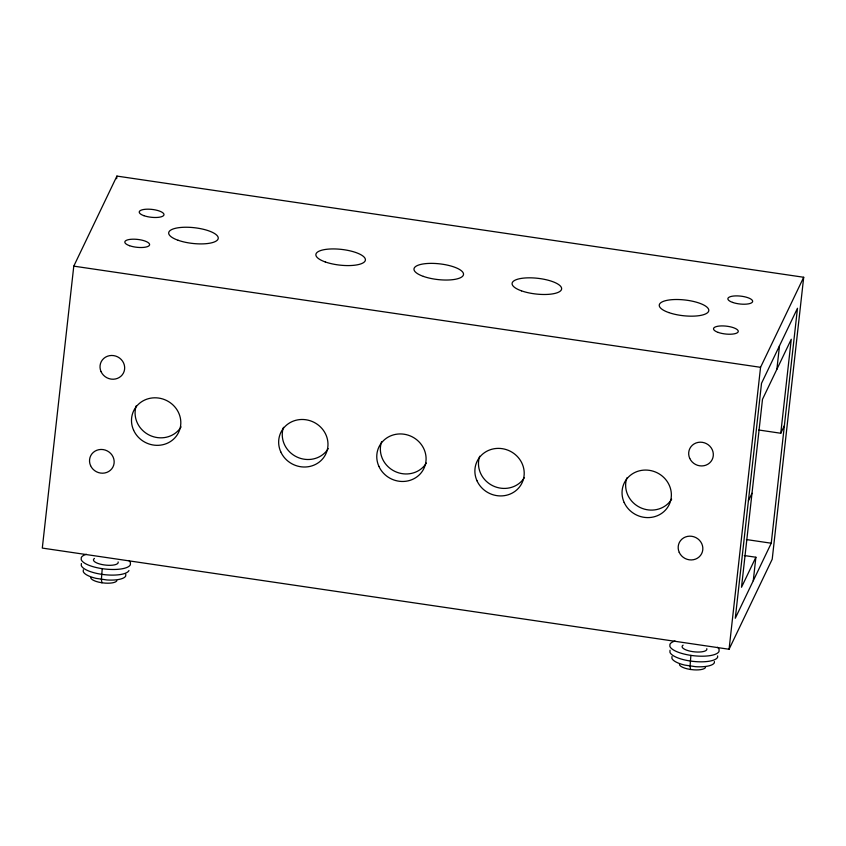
<?xml version="1.0" encoding="UTF-8"?>
<svg xmlns="http://www.w3.org/2000/svg" width="846" height="846" viewBox="0 0 846 846"><rect width="100%" height="100%" fill="white"/><g stroke="black" fill="none" stroke-linecap="round" stroke-linejoin="round"><path stroke-width="1.27" d="M81.375 563.531L81.279 565.53A24.185 7.667 6.4 0 0 104.809 574.709A24.185 7.667 6.4 0 0 128.962 570.532M83.331 569.781L83.246 571.568A21.531 6.831 6.4 0 0 96.032 578.357L106.998 579.975A21.531 6.831 6.4 0 0 125.694 576.031L125.779 574.244M670.032 650.246L669.937 652.255A24.185 7.667 6.4 0 0 693.477 661.424A24.185 7.667 6.4 0 0 717.62 657.257L717.62 655.904M671.988 656.507L671.904 658.294A21.531 6.831 6.4 0 0 684.689 665.083L695.655 666.69A21.531 6.831 6.4 0 0 714.352 662.746L714.362 661.54M102.229 568.66L101.393 579.404L101.943 582.778L105.38 583.127A13.24 4.198 6.4 0 0 116.885 580.694M690.886 655.386L690.05 666.13L690.6 669.493L694.037 669.852A13.24 4.198 6.4 0 0 705.543 667.42M73.782 266.141L42.3 548.081L729.072 649.263L772.218 559.206L803.7 277.266L116.928 176.084L73.782 266.141L760.554 367.312L803.7 277.266M116.642 178.707L116.928 176.084M729.072 649.263L760.554 367.312M753.268 580.737L755.89 557.239L744.269 555.536M776.882 369.279L779.504 345.781M758.82 430.011L780.763 433.247L791.264 339.267L762.5 399.301L741.508 587.261L755.89 557.239M771.245 543.217L797.482 308.261L761.527 383.301L735.29 618.257L771.245 543.217L746.436 539.558M90.818 577.596L90.776 577.955A13.24 4.198 6.4 0 0 98.633 582.133L101.943 582.778M748.403 500.779L751.999 493.281M780.763 433.247L784.358 425.739M690.6 669.493L687.301 668.858A13.24 4.198 6.4 0 1 679.433 664.681M86.377 554.278A24.925 7.91 6.4 0 0 81.29 557.546L81.195 559.608A24.925 7.91 6.4 0 0 105.454 569.072A24.925 7.91 6.4 0 0 130.347 564.768L130.443 562.706A24.925 7.91 6.4 0 0 128.856 560.538M118.133 561.934A12.468 3.955 6.4 0 1 104.026 564.906A12.468 3.955 6.4 0 1 94.445 558.445M675.034 640.993A24.925 7.91 6.4 0 0 669.958 644.261L669.863 646.333A24.925 7.91 6.4 0 0 694.122 655.787A24.925 7.91 6.4 0 0 719.005 651.494L719.1 649.432A24.925 7.91 6.4 0 0 717.524 647.253M706.791 648.649A12.468 3.955 6.4 0 1 692.684 651.632A12.468 3.955 6.4 0 1 683.103 645.16M328.248 448.602A24.925 23.498 25.6 0 1 296.83 456.967A24.925 23.498 25.6 0 1 283.473 427.315M426.363 463.058A24.925 23.498 25.6 0 1 394.945 471.423A24.925 23.498 25.6 0 1 381.578 441.771M524.467 477.514A24.925 23.498 25.6 0 1 493.049 485.879A24.925 23.498 25.6 0 1 479.693 456.227M671.639 499.193A24.925 23.498 25.6 0 1 640.221 507.558A24.925 23.498 25.6 0 1 626.854 477.905M181.086 426.923A24.925 23.498 25.6 0 1 149.668 435.288A24.925 23.498 25.6 0 1 136.301 405.636M143.915 215.677A12.468 3.955 6.4 0 0 163.87 215.138A12.468 3.955 6.4 0 0 147.024 209.184A12.468 3.955 6.4 0 0 143.915 215.677M90.575 465.638A12.468 11.749 25.6 0 0 111.809 468.769A12.468 11.749 25.6 0 0 103.159 449.586A12.468 11.749 25.6 0 0 90.575 465.638M718.191 332.415A12.468 3.955 6.4 0 0 738.146 331.875A12.468 3.955 6.4 0 0 721.31 325.922A12.468 3.955 6.4 0 0 718.191 332.415M679.232 552.364A12.468 11.749 25.6 0 0 700.477 555.494A12.468 11.749 25.6 0 0 691.817 536.301A12.468 11.749 25.6 0 0 679.232 552.364M101.065 371.658A12.468 11.749 25.6 0 0 122.31 374.789A12.468 11.749 25.6 0 0 113.66 355.606A12.468 11.749 25.6 0 0 101.065 371.658M129.533 245.7A12.468 3.955 6.4 0 0 149.488 245.16A12.468 3.955 6.4 0 0 132.642 239.196A12.468 3.955 6.4 0 0 129.533 245.7M732.573 302.403A12.468 3.955 6.4 0 0 752.528 301.863A12.468 3.955 6.4 0 0 735.692 295.899A12.468 3.955 6.4 0 0 732.573 302.403M689.733 458.384A12.468 11.749 25.6 0 0 710.968 461.504A12.468 11.749 25.6 0 0 702.317 442.321A12.468 11.749 25.6 0 0 689.733 458.384M325.255 261.943A24.925 7.91 6.4 0 0 365.155 260.864A24.925 7.91 6.4 0 0 331.484 248.946A24.925 7.91 6.4 0 0 325.255 261.943M423.36 276.388A24.925 7.91 6.4 0 0 463.27 275.31A24.925 7.91 6.4 0 0 429.588 263.392A24.925 7.91 6.4 0 0 423.36 276.388M521.474 290.844A24.925 7.91 6.4 0 0 561.384 289.766A24.925 7.91 6.4 0 0 527.703 277.848A24.925 7.91 6.4 0 0 521.474 290.844M668.636 312.523A24.925 7.91 6.4 0 0 708.546 311.444A24.925 7.91 6.4 0 0 674.865 299.526A24.925 7.91 6.4 0 0 668.636 312.523M178.094 240.264A24.925 7.91 6.4 0 0 217.993 239.185A24.925 7.91 6.4 0 0 184.322 227.257A24.925 7.91 6.4 0 0 178.094 240.264M280.766 451.87A24.925 23.498 25.6 0 0 323.246 458.12A24.925 23.498 25.6 0 0 305.945 419.753A24.925 23.498 25.6 0 0 280.766 451.87M378.871 466.315A24.925 23.498 25.6 0 0 421.361 472.576A24.925 23.498 25.6 0 0 404.05 434.21A24.925 23.498 25.6 0 0 378.871 466.315M476.985 480.771A24.925 23.498 25.6 0 0 519.465 487.032A24.925 23.498 25.6 0 0 502.164 448.655A24.925 23.498 25.6 0 0 476.985 480.771M624.147 502.45A24.925 23.498 25.6 0 0 666.627 508.71A24.925 23.498 25.6 0 0 649.326 470.334A24.925 23.498 25.6 0 0 624.147 502.45M133.594 430.18A24.925 23.498 25.6 0 0 176.084 436.441A24.925 23.498 25.6 0 0 158.773 398.075A24.925 23.498 25.6 0 0 133.594 430.18"/></g></svg>
